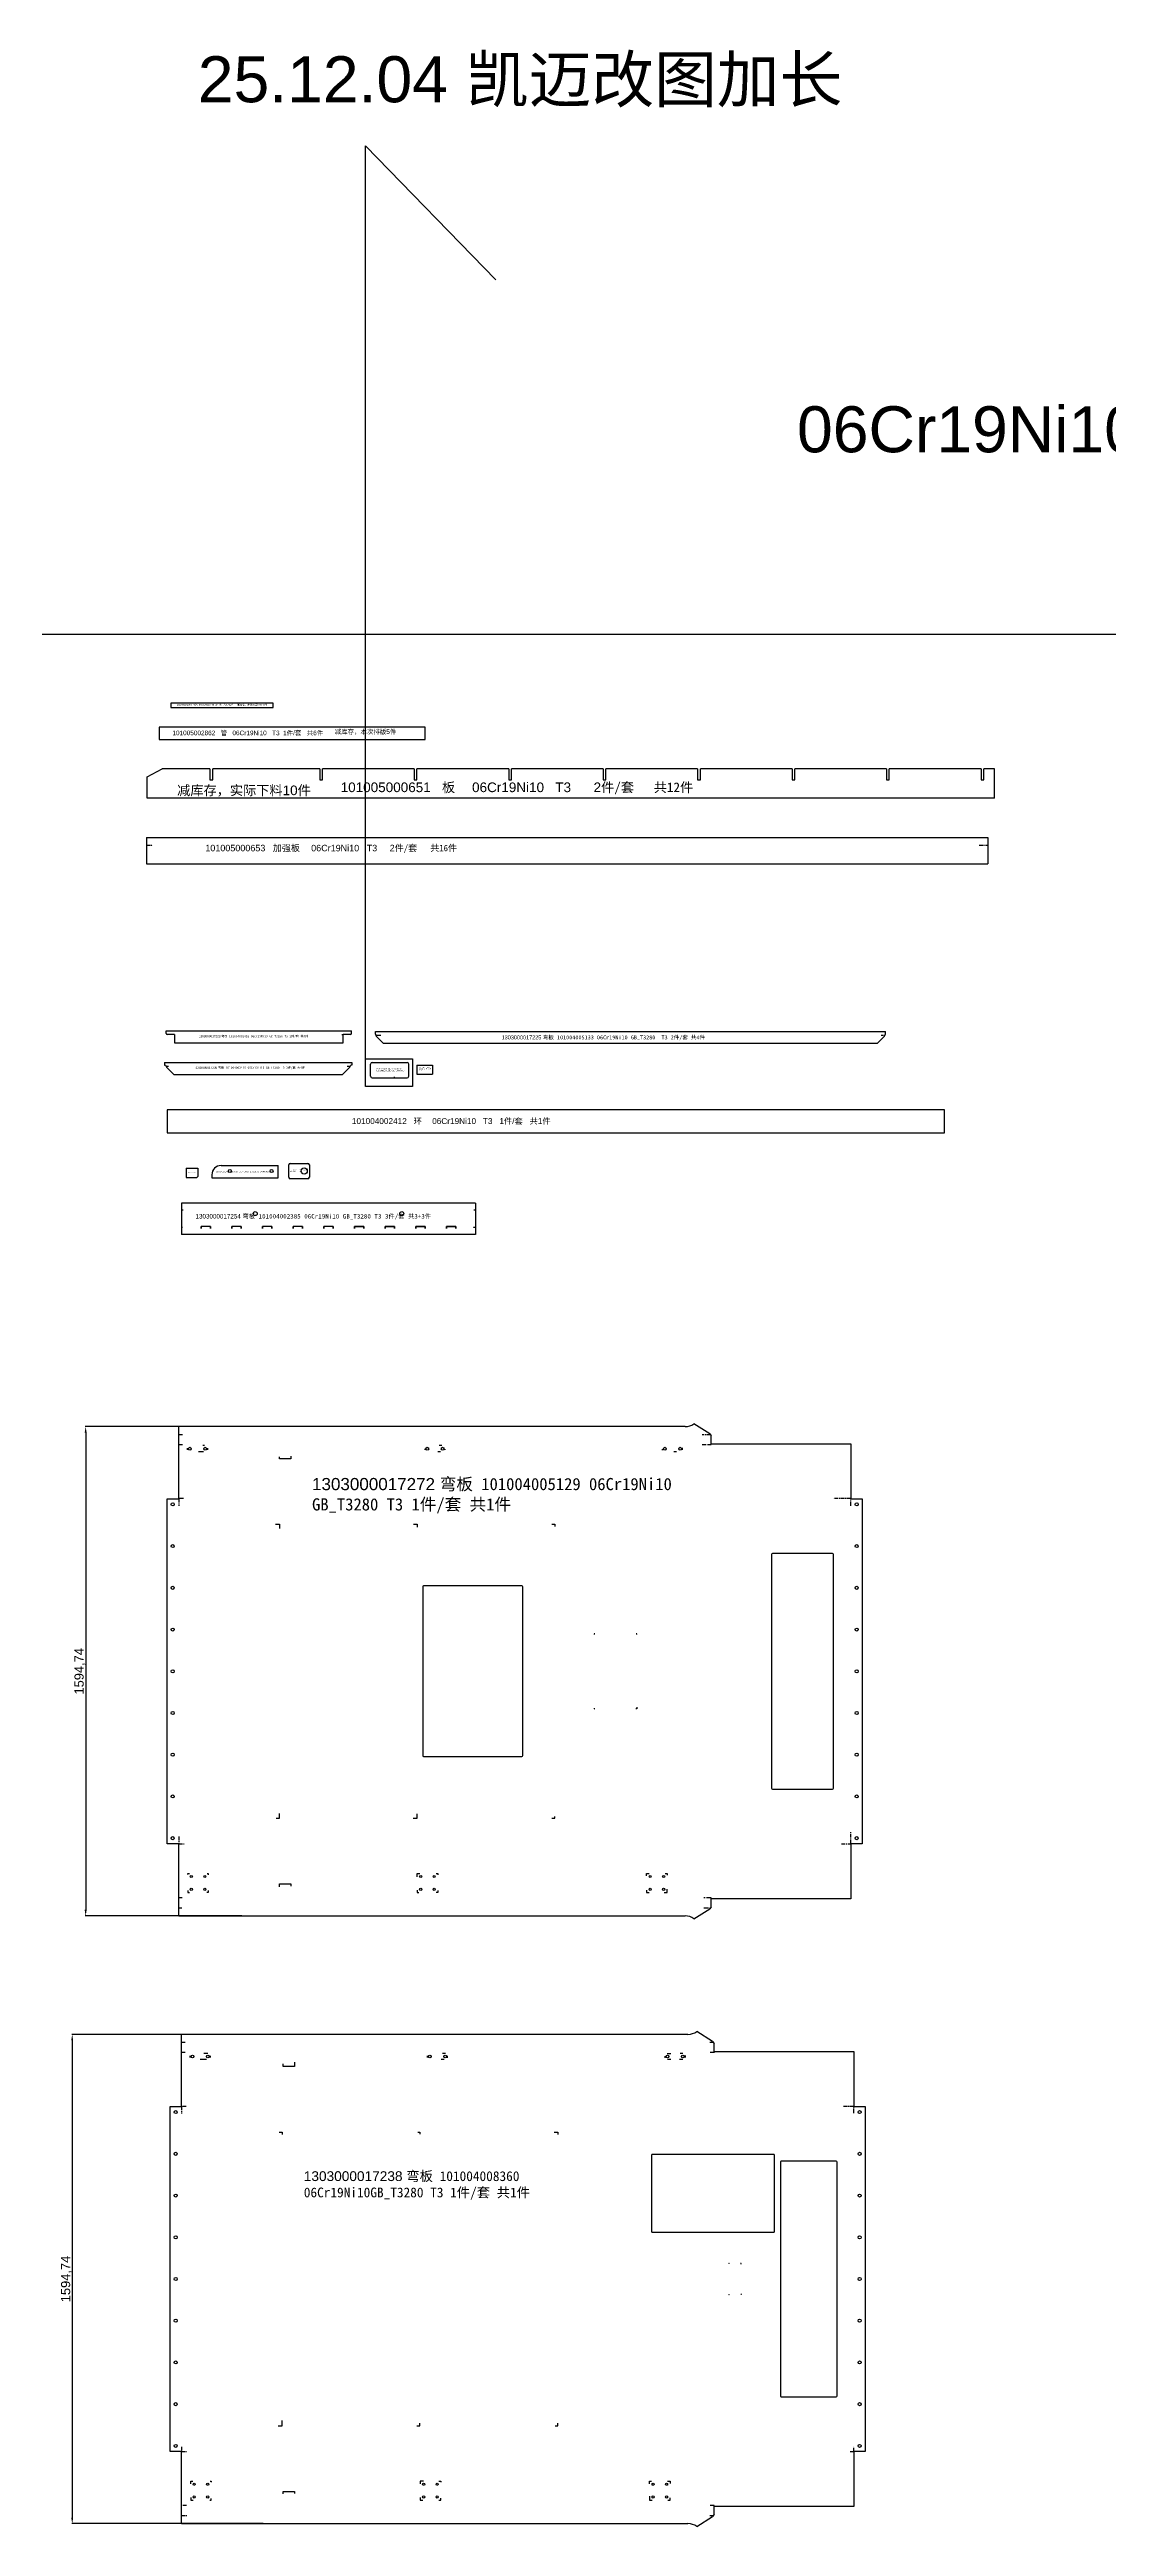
# Model space of a CAD drawing. Extents: x -57734 to 163356, y 2186 to 37537.
# Drawn here: x 15040 to 18492, y 19068 to 27141 of the extents above; entities that cross this region are included whole.
import ezdxf

# ---------------------------------------------------------------- set-up
doc = ezdxf.new("R2010")
doc.units = 0
doc.linetypes.add('CENTER', pattern=[10.16, 6.35, -1.27, 1.27, -1.27])
doc.linetypes.add('CENTERX2', pattern=[20.32, 12.7, -2.54, 2.54, -2.54])
doc.layers.get('0').update_dxf_attribs({"linetype": 'CONTINUOUS'})
doc.layers.get('DEFPOINTS').update_dxf_attribs({"linetype": 'CONTINUOUS'})
doc.styles.get("Standard").update_dxf_attribs({"font": 'arial.ttf'})
doc.dimstyles.new('0000', dxfattribs={"dimtxt": 30, "dimasz": 20, "dimexe": 1.25, "dimexo": 0.625, "dimtad": 1, "dimtxsty": 'STANDARD', "dimcen": 2.5, "dimazin": 3, "dimtfac": 1, "dimtmove": 0, "dimatfit": 3})

# ---------------------------------------------------------------- blocks, each defined once
blk = doc.blocks.new('101005001997_圆管')
at = {"color": 7, "linetype": 'CONTINUOUS'}
for p, q in [((-55476.2, 2590.1), (-55476.2, 2576.1)), ((-55142.7, 2590.1), (-55476.2, 2590.1)), ((-55142.7, 2576.1), (-55142.7, 2590.1)), ((-55476.2, 2576.1), (-55142.7, 2576.1))]:
    blk.add_line(p, q, dxfattribs=at)
at = {"color": 3, "insert": (-55456.5, 2587), "char_height": 5.25, "width": 193.565, "attachment_point": 1}
blk.add_mtext('101005001997{\\fSimSun|b0|i0|c134|p54; 圆管 }06Cr19Ni10 T3  4{\\fSimSun|b0|i0|c134|p54;件}/{\\fSimSun|b0|i0|c134|p54;套 共}24+12{\\fSimSun|b0|i0|c134|p54;件}', dxfattribs=at)
at = {"color": 2, "insert": (-55260.4, 2587.4), "char_height": 6, "width": 100.388, "attachment_point": 1}
blk.add_mtext('{\\fSimSun|b0|i0|c134|p2;减库存，本次排版}20+10{\\fSimSun|b0|i0|c134|p2;件}', dxfattribs=at)
blk = doc.blocks.new('101005002862___管')
at = {"color": 7, "linetype": 'CONTINUOUS'}
for p, q in [((6815.4, 1463.3), (6815.4, 1423.3)), ((7683, 1463.3), (6815.4, 1463.3)), ((7683, 1423.3), (7683, 1463.3)), ((6815.4, 1423.3), (7683, 1423.3))]:
    blk.add_line(p, q, dxfattribs=at)
at = {"color": 3, "insert": (6858.6, 1452.4), "char_height": 15, "width": 505.763, "attachment_point": 1}
blk.add_mtext('101005002862   {\\fSimSun|b0|i0|c134|p54;管}   06Cr19Ni10   T3  1{\\fSimSun|b0|i0|c134|p54;件}/{\\fSimSun|b0|i0|c134|p54;套}   {\\fSimSun|b0|i0|c134|p54;共}6{\\fSimSun|b0|i0|c134|p54;件}', dxfattribs=at)
at = {"color": 2, "insert": (7387.9, 1456.3), "char_height": 15, "width": 213.115, "attachment_point": 1}
blk.add_mtext('减库存，本次排版5件', dxfattribs=at)
blk = doc.blocks.new('101005000651___板')
at = {"color": 7, "linetype": 'CONTINUOUS'}
for p, q in [((13074.6, 1884.9), (13124.3, 1911.9)), ((13074.6, 1815.4), (13074.6, 1884.9)), ((13279.6, 1911.9), (13124.3, 1911.9)), ((13279.6, 1911.9), (13279.6, 1875.9)), ((13279.6, 1875.9), (13288.6, 1875.9)), ((13288.6, 1875.9), (13288.6, 1911.9)), ((13637.6, 1911.9), (13288.6, 1911.9)), ((13637.6, 1911.9), (13637.6, 1875.9)), ((13637.6, 1875.9), (13646.6, 1875.9)), ((13646.6, 1875.9), (13646.6, 1911.9)), ((13945.6, 1911.9), (13646.6, 1911.9)), ((13945.6, 1911.9), (13945.6, 1875.9)), ((13945.6, 1875.9), (13954.6, 1875.9)), ((13954.6, 1875.9), (13954.6, 1911.9)), ((14253.6, 1911.9), (13954.6, 1911.9)), ((14253.6, 1911.9), (14253.6, 1875.9)), ((14253.6, 1875.9), (14262.6, 1875.9)), ((14262.6, 1875.9), (14262.6, 1911.9)), ((14561.6, 1911.9), (14262.6, 1911.9)), ((14561.6, 1911.9), (14561.6, 1875.9)), ((14561.6, 1875.9), (14570.6, 1875.9)), ((14570.6, 1875.9), (14570.6, 1911.9)), ((14869.6, 1911.9), (14570.6, 1911.9)), ((14869.6, 1911.9), (14869.6, 1875.9)), ((14869.6, 1875.9), (14878.6, 1875.9)), ((14878.6, 1875.9), (14878.6, 1911.9)), ((15177.6, 1911.9), (14878.6, 1911.9)), ((15177.6, 1911.9), (15177.6, 1875.9)), ((15177.6, 1875.9), (15186.6, 1875.9)), ((15186.6, 1875.9), (15186.6, 1911.9)), ((15485.6, 1911.9), (15186.6, 1911.9)), ((15485.6, 1911.9), (15485.6, 1875.9)), ((15485.6, 1875.9), (15494.6, 1875.9)), ((15494.6, 1875.9), (15494.6, 1911.9)), ((15793.6, 1911.9), (15494.6, 1911.9)), ((15793.6, 1911.9), (15793.6, 1875.9)), ((15793.6, 1875.9), (15802.6, 1875.9)), ((15802.6, 1875.9), (15802.6, 1911.9)), ((15837.6, 1911.9), (15802.6, 1911.9)), ((15837.6, 1815.4), (15837.6, 1911.9)), ((15837.6, 1815.4), (13074.6, 1815.4))]:
    blk.add_line(p, q, dxfattribs=at)
at = {"color": 2, "insert": (13172.8, 1857.1), "char_height": 31.5, "width": 473.24, "attachment_point": 1}
blk.add_mtext('减库存，实际下料10件', dxfattribs=at)
at = {"color": 3, "insert": (13705.8, 1867), "char_height": 31.5, "width": 1192.285, "attachment_point": 1}
blk.add_mtext('101005000651   {\\fSimSun|b0|i0|c134|p54;板} {\\fSimSun|b0|i0|c134|p54;  }06Cr19Ni10   T3      2{\\fSimSun|b0|i0|c134|p54;件/套   共12件}', dxfattribs=at)
blk = doc.blocks.new('101005000653___加强板')
at = {"color": 7, "linetype": 'CONTINUOUS'}
for p, q in [((76938.9, 2074.9), (76938.9, 1989.7)), ((76938.9, 2074.9), (79681.9, 2074.9)), ((79681.9, 2074.9), (79681.9, 1989.7)), ((76938.9, 1989.7), (79681.9, 1989.7))]:
    blk.add_line(p, q, dxfattribs=at)
at = {"color": 6, "linetype": 'CENTERX2'}
for p, q in [((76938.9, 2049.6), (76959.8, 2049.6)), ((79653.5, 2049.6), (79681.9, 2049.6))]:
    blk.add_line(p, q, dxfattribs=at)
at = {"color": 3, "insert": (77130.7, 2051.2), "char_height": 21, "width": 841.782, "attachment_point": 1}
blk.add_mtext('101005000653   {\\fSimSun|b0|i0|c134|p2;加强板} {\\fSimSun|b0|i0|c134|p2;  }06Cr19Ni10   T3     2{\\fSimSun|b0|i0|c134|p2;件/套   共16件}', dxfattribs=at)
blk = doc.blocks.new('1303000017223_弯板_101004002')
at = {"color": 7}
for p, q in [((15907.5, 13477.6), (16511.5, 13477.6)), ((15907.5, 13468.6), (15907.5, 13477.6)), ((15934.4, 13438.1), (16484.6, 13438.1))]:
    blk.add_line(p, q, dxfattribs=at)
at = {"color": 7, "linetype": 'CONTINUOUS'}
for p, q in [((15934.5, 13465.6), (15910.5, 13465.6)), ((15934.5, 13465.6), (15934.5, 13438.1)), ((16484.5, 13438.1), (16484.5, 13465.6)), ((16508.5, 13465.6), (16484.5, 13465.6)), ((16511.5, 13468.6), (16511.5, 13477.6))]:
    blk.add_line(p, q, dxfattribs=at)
at = {"color": 6, "linetype": 'CENTER'}
for p, q in [((15934.5, 13465.4), (15935.2, 13465.4)), ((16480.5, 13465.4), (16484.5, 13465.4))]:
    blk.add_line(p, q, dxfattribs=at)
at = {"color": 7, "linetype": 'CONTINUOUS'}
blk.add_arc((15910.5, 13468.6), 3, 180, 270, dxfattribs=at)
at = {"color": 7}
blk.add_arc((16508.5, 13468.6), 3, 270, 0, dxfattribs=at)
at = {"color": 1, "insert": (16014, 13463.4), "char_height": 7, "width": 401.176, "attachment_point": 1}
blk.add_mtext('{\\C3;1303000017223 \\fSimSun|b0|i0|c134|p2;弯板 \\Ftxt|c134;101004002418 06Cr19Ni10 GB_T3280 T3 2\\fSimSun|b0|i0|c134|p2;件\\Ftxt|c134;/\\fSimSun|b0|i0|c134|p2;套\\Ftxt|c134; \\fSimSun|b0|i0|c134|p2;共\\Ftxt|c134;4\\fSimSun|b0|i0|c134|p2;件}', dxfattribs=at)
blk = doc.blocks.new('1303000017225_弯板')
at = {"color": 7}
blk.add_line((0, -792), (1663, -792), dxfattribs=at)
at = {"color": 7, "linetype": 'CONTINUOUS'}
for p, q in [((0, -801), (0, -792)), ((0, -801), (3, -807.5)), ((1660, -807.5), (1663, -801)), ((1663, -801), (1663, -792)), ((27, -831.5), (3, -807.5)), ((1636, -831.5), (27, -831.5)), ((1636, -831.5), (1660, -807.5))]:
    blk.add_line(p, q, dxfattribs=at)
at = {"color": 6, "linetype": 'CENTER'}
for p, q in [((1.5, -804.3), (18, -804.3)), ((1648.6, -804.3), (1661.5, -804.3))]:
    blk.add_line(p, q, dxfattribs=at)
at = {"color": 1, "insert": (411.8, -804.7), "char_height": 12.8139, "width": 748.782, "attachment_point": 1}
blk.add_mtext('{\\C3;1303000017225 \\fSimSun|b0|i0|c134|p2;弯板 \\Ftxt|c134;101004005133 06Cr19Ni10 GB_T3280  T3 2\\fSimSun|b0|i0|c134|p2;件\\Ftxt|c134;/\\fSimSun|b0|i0|c134|p2;套\\Ftxt|c134; \\fSimSun|b0|i0|c134|p2;共\\Ftxt|c134;4\\fSimSun|b0|i0|c134|p2;件}', dxfattribs=at)
blk = doc.blocks.new('1303000017230_弯板_101004002')
at = {"color": 7}
for p, q in [((15797.6, 13936.8), (16407.6, 13936.8)), ((15827.6, 13897.4), (16377.6, 13897.4))]:
    blk.add_line(p, q, dxfattribs=at)
at = {"color": 7, "linetype": 'CONTINUOUS'}
for p, q in [((15797.6, 13936.8), (15797.6, 13927.8)), ((15797.6, 13927.8), (15800.6, 13927.8)), ((15800.6, 13927.8), (15803.6, 13921.4)), ((15803.6, 13921.4), (15827.6, 13897.4)), ((16401.6, 13921.4), (16377.6, 13897.4)), ((16401.6, 13921.4), (16404.6, 13927.8)), ((16407.6, 13927.8), (16404.6, 13927.8)), ((16407.6, 13936.8), (16407.6, 13927.8))]:
    blk.add_line(p, q, dxfattribs=at)
at = {"color": 6, "linetype": 'CENTER'}
for p, q in [((15802.1, 13924.6), (15810.7, 13924.6)), ((16392.5, 13924.6), (16403.1, 13924.6))]:
    blk.add_line(p, q, dxfattribs=at)
at = {"insert": (15898.4, 13923.4), "char_height": 7, "width": 402.565, "attachment_point": 1}
blk.add_mtext('{\\C3;1303000017230 \\fSimSun|b0|i0|c134|p2;弯板 \\Ftxt|c134;101004002416 06Cr19Ni10 GB_T3280 T3 2\\fSimSun|b0|i0|c134|p2;件\\Ftxt|c134;/\\fSimSun|b0|i0|c134|p2;套\\Ftxt|c134; \\fSimSun|b0|i0|c134|p2;共\\Ftxt|c134;4\\fSimSun|b0|i0|c134|p2;件}', dxfattribs=at)
blk = doc.blocks.new('1303000017226_弯板')
at = {"color": 7, "linetype": 'CONTINUOUS'}
for p, q in [((-61.3, -21.5), (-61.3, 18.5)), ((-56.3, 23.5), (58.2, 23.5)), ((63.2, -21.5), (63.2, 18.5)), ((-56.3, -26.5), (58.2, -26.5))]:
    blk.add_line(p, q, dxfattribs=at)
at = {"color": 6, "linetype": 'CONTINUOUS'}
for p, q in [((15.9, 23.5), (15.9, 20.9)), ((15.9, -23.6), (15.9, -26.5))]:
    blk.add_line(p, q, dxfattribs=at)
at = {"color": 7, "linetype": 'CONTINUOUS'}
for centre, start, end in [((-56.3, 18.5), 90, 180), ((58.2, 18.5), 0, 90), ((-56.3, -21.5), 180, 270), ((58.2, -21.5), 270, 0)]:
    blk.add_arc(centre, 5, start, end, dxfattribs=at)
at = {"color": 3, "insert": (-42.3, 4.3), "char_height": 3.5, "width": 96.374, "attachment_point": 1}
blk.add_mtext('1303000014846 {\\fSimSun|b0|i0|c134|p54;弯板 }101004008283 06Cr19Ni10_T3_GB_T3280   1{\\fSimSun|b0|i0|c134|p54;件}/{\\fSimSun|b0|i0|c134|p54;套}  {\\fSimSun|b0|i0|c134|p54;共}2{\\fSimSun|b0|i0|c134|p54;件}', dxfattribs=at)
blk = doc.blocks.new('101004001429___弯板')
at = {"color": 7, "linetype": 'CONTINUOUS'}
for p, q in [((-24415.6, 1281.7), (-24415.6, 1252.2)), ((-24415.6, 1281.7), (-24364.6, 1281.7)), ((-24415.6, 1252.2), (-24364.6, 1252.2)), ((-24364.6, 1281.7), (-24364.6, 1252.2))]:
    blk.add_line(p, q, dxfattribs=at)
at = {"color": 2, "insert": (-24407.8, 1274.6), "char_height": 2.56, "width": 43.955, "attachment_point": 1}
blk.add_mtext('101004001429   {\\fSimSun|b0|i0|c134|p2;弯板  } 06Cr19Ni10   T3   2{\\fSimSun|b0|i0|c134|p2;件}/{\\fSimSun|b0|i0|c134|p2;套}   {\\fSimSun|b0|i0|c134|p2;共}4{\\fSimSun|b0|i0|c134|p2;件}', dxfattribs=at)
blk = doc.blocks.new('101004002412___环')
at = {"color": 7, "linetype": 'CONTINUOUS'}
for p, q in [((-24699.6, 2063.3), (-24699.6, 1989.3)), ((-22165.7, 2063.3), (-24699.6, 2063.3)), ((-22165.7, 1989.3), (-22165.7, 2063.3)), ((-24699.6, 1989.3), (-22165.7, 1989.3))]:
    blk.add_line(p, q, dxfattribs=at)
at = {"color": 2, "insert": (-24097.5, 2036.7), "char_height": 19.2, "width": 668.432, "attachment_point": 1}
blk.add_mtext('101004002412   {\\fSimSun|b0|i0|c134|p2;环  } 06Cr19Ni10   T3   1{\\fSimSun|b0|i0|c134|p2;件}/{\\fSimSun|b0|i0|c134|p2;套}   {\\fSimSun|b0|i0|c134|p2;共}1{\\fSimSun|b0|i0|c134|p2;件}', dxfattribs=at)
blk = doc.blocks.new('1303000017571_板_1010040004')
at = {"color": 7}
for p, q in [((14847, 23915.3), (14885, 23915.3)), ((14847, 23915.3), (14847, 23885.3)), ((14885, 23915.3), (14885, 23888.3)), ((14847, 23885.3), (14882, 23885.3))]:
    blk.add_line(p, q, dxfattribs=at)
at = {"color": 7, "linetype": 'CONTINUOUS'}
blk.add_line((14882, 23885.3), (14885, 23888.3), dxfattribs=at)
at = {"insert": (14852.9, 23902.9), "char_height": 1.1251, "width": 25.957, "attachment_point": 1}
blk.add_mtext('{\\C3;1303000017571 \\fSimSun|b0|i0|c134|p2;板 \\fArial|b0|i0|c0|p34;101004000425\\fSimSun|b0|i0|c134|p2; 06Cr19Ni10 T3 15件/套 共15件}', dxfattribs=at)
blk = doc.blocks.new('1303000017260_条')
at = {"color": 7}
for p, q in [((-77.8, 20), (107.8, 20)), ((107.8, -20), (107.8, 20)), ((-107.8, -20), (107.8, -20))]:
    blk.add_line(p, q, dxfattribs=at)
at = {"color": 7, "linetype": 'CONTINUOUS'}
blk.add_line((-107.8, -10), (-107.8, -20), dxfattribs=at)
for centre in [(-49.2, 2), (-49.2, 2), (86.8, 2), (86.8, 2)]:
    blk.add_circle(centre, 5, dxfattribs=at)
blk.add_arc((-77.8, -10), 30, 90, 180, dxfattribs=at)
at = {"insert": (-94.1, 1.5), "char_height": 3.5, "width": 199.883, "attachment_point": 1}
blk.add_mtext('{\\C3;1303000017260 \\fSimSun|b0|i0|c134|p2;条 \\Ftxt|c134;101004002401 06Cr19Ni10 GB_T3280 T3 2\\fSimSun|b0|i0|c134|p2;件\\Ftxt|c134;/\\fSimSun|b0|i0|c134|p2;套\\Ftxt|c134; \\fSimSun|b0|i0|c134|p2;共\\Ftxt|c134;2+2\\fSimSun|b0|i0|c134|p2;件}', dxfattribs=at)
blk = doc.blocks.new('1303000015226_弯板')
for p, q in [((16820, 11085), (16820, 11125)), ((16825, 11130), (16882.5, 11130)), ((16882.5, 11080), (16825, 11080)), ((16887.5, 11125), (16887.5, 11085))]:
    blk.add_line(p, q)
at = {"color": 6, "linetype": 'CENTER'}
for p, q in [((16840.2, 11128.2), (16840.2, 11130)), ((16840.2, 11080), (16840.2, 11082.1))]:
    blk.add_line(p, q, dxfattribs=at)
at = {"color": 7, "linetype": 'CONTINUOUS'}
blk.add_circle((16870.5, 11105), 10, dxfattribs=at)
for centre, start, end in [((16825, 11125), 90, 180), ((16825, 11085), 180, 270), ((16882.5, 11125), 0, 90), ((16882.5, 11085), 270, 0)]:
    blk.add_arc(centre, 5, start, end, dxfattribs=at)
at = {"insert": (16825.5, 11109.7), "char_height": 2.5, "width": 57.957, "attachment_point": 1}
blk.add_mtext('{\\fSimSun|b0|i0|c134|p2;\\C3;1303000015226 弯板 101004008282 06Cr19Ni10 T3 1/套 共1+1件}', dxfattribs=at)
blk = doc.blocks.new('1303000017254_弯板_101004002')
at = {"color": 7}
for p, q in [((479, 51), (-479, 51)), ((-479, 51), (-479, -51)), ((479, 51), (479, -51)), ((479, -51), (-479, -51))]:
    blk.add_line(p, q, dxfattribs=at)
at = {"color": 6, "linetype": 'CENTER'}
for p, q in [((-479, 28.7), (-473.7, 28.7)), ((473.4, 28.7), (479, 28.7)), ((-475.6, -28.7), (-479, -28.7)), ((479, -28.7), (471.1, -28.7))]:
    blk.add_line(p, q, dxfattribs=at)
at = {"color": 7, "linetype": 'CONTINUOUS'}
for p, q in [((-385, -25.5), (-415, -25.5)), ((-415, -32), (-415, -25.5)), ((-415, -32), (-414.9, -32)), ((-414.9, -26), (-414.9, -32)), ((-385.1, -26), (-414.9, -26)), ((-385.1, -32), (-385.1, -26)), ((-385.1, -32), (-385, -32)), ((-385, -25.5), (-385, -32)), ((-285, -25.5), (-315, -25.5)), ((-315, -32), (-315, -25.5)), ((-315, -32), (-314.9, -32)), ((-314.9, -26), (-314.9, -32)), ((-285.1, -26), (-314.9, -26)), ((-285.1, -32), (-285.1, -26)), ((-285.1, -32), (-285, -32)), ((-285, -25.5), (-285, -32)), ((-185, -25.5), (-215, -25.5)), ((-215, -32), (-215, -25.5)), ((-215, -32), (-214.9, -32)), ((-214.9, -26), (-214.9, -32)), ((-185.1, -26), (-214.9, -26)), ((-185.1, -32), (-185.1, -26)), ((-185.1, -32), (-185, -32)), ((-185, -25.5), (-185, -32)), ((-85, -25.5), (-115, -25.5)), ((-115, -32), (-115, -25.5)), ((-115, -32), (-114.9, -32)), ((-114.9, -26), (-114.9, -32)), ((-85.1, -26), (-114.9, -26)), ((-85.1, -32), (-85.1, -26)), ((-85.1, -32), (-85, -32)), ((-85, -25.5), (-85, -32)), ((15, -25.5), (-15, -25.5)), ((-15, -32), (-15, -25.5)), ((-15, -32), (-14.9, -32)), ((-14.9, -26), (-14.9, -32)), ((14.9, -26), (-14.9, -26)), ((14.9, -32), (14.9, -26)), ((14.9, -32), (15, -32)), ((15, -25.5), (15, -32)), ((85, -25.5), (115, -25.5)), ((85, -32), (85, -25.5)), ((85.1, -32), (85, -32)), ((85.1, -26), (85.1, -32)), ((114.9, -26), (85.1, -26)), ((114.9, -32), (114.9, -26)), ((115, -32), (114.9, -32)), ((115, -25.5), (115, -32)), ((185, -25.5), (215, -25.5)), ((185, -32), (185, -25.5)), ((185.1, -32), (185, -32)), ((185.1, -26), (185.1, -32)), ((214.9, -26), (185.1, -26)), ((214.9, -32), (214.9, -26)), ((215, -32), (214.9, -32)), ((215, -25.5), (215, -32)), ((285, -25.5), (315, -25.5)), ((285, -32), (285, -25.5)), ((285.1, -32), (285, -32)), ((285.1, -26), (285.1, -32)), ((314.9, -26), (285.1, -26)), ((314.9, -32), (314.9, -26)), ((315, -32), (314.9, -32)), ((315, -25.5), (315, -32)), ((385, -25.5), (415, -25.5)), ((385, -32), (385, -25.5)), ((385.1, -32), (385, -32)), ((385.1, -26), (385.1, -32)), ((414.9, -26), (385.1, -26)), ((414.9, -32), (414.9, -26)), ((415, -32), (414.9, -32)), ((415, -25.5), (415, -32))]:
    blk.add_line(p, q, dxfattribs=at)
for centre in [(-239, 16.5), (239, 16.5)]:
    blk.add_circle(centre, 6.5, dxfattribs=at)
at = {"color": 1, "insert": (-433.7, 15.2), "char_height": 14.6238, "width": 863.267, "attachment_point": 1}
blk.add_mtext('{\\C3;1303000017254 \\fSimSun|b0|i0|c134|p2;弯板 \\Ftxt|c134;101004002385 06Cr19Ni10 GB_T3280 T3 3\\fSimSun|b0|i0|c134|p2;件\\Ftxt|c134;/\\fSimSun|b0|i0|c134|p2;套\\Ftxt|c134; \\fSimSun|b0|i0|c134|p2;共\\Ftxt|c134;3+3\\fSimSun|b0|i0|c134|p2;件}', dxfattribs=at)
blk = doc.blocks.new('1303000017272_弯板_101004005')
at = {"color": 7, "linetype": 'CONTINUOUS'}
for p, q in [((-1095.5, 562.5), (-1095.5, 797.4)), ((555.3, 797.4), (-1095.5, 797.4)), ((635.7, 774.4), (584.2, 806.6)), ((635.7, 774.4), (640.5, 767.9)), ((640.5, 741.5), (640.5, 767.9)), ((640.5, 741.5), (1095.5, 741.5)), ((1095.5, 741.5), (1095.5, 562.5)), ((-1133, -562.5), (-1133, 562.5)), ((-1133, 562.5), (-1095.5, 562.5)), ((1095.5, 562.5), (1133, 562.5)), ((1133, 562.5), (1133, -562.5)), ((837.5, 381), (837.5, -381)), ((1036.5, 384), (840.5, 384)), ((1039.5, -381), (1039.5, 381)), ((-300, 275), (-300, -275)), ((23, 278), (-297, 278)), ((26, -275), (26, 275)), ((-297, -278), (23, -278)), ((840.5, -384), (1036.5, -384)), ((-1095.5, -562.5), (-1133, -562.5)), ((-1095.5, -797.4), (-1095.5, -562.5)), ((1133, -562.5), (1095.5, -562.5)), ((1095.5, -562.5), (1095.5, -741.5)), ((-1095.5, -797.4), (555.3, -797.4)), ((584.2, -806.6), (635.7, -774.4)), ((640.5, -767.9), (635.7, -774.4)), ((640.5, -767.9), (640.5, -741.5)), ((1095.5, -741.5), (640.5, -741.5))]:
    blk.add_line(p, q, dxfattribs=at)
at = {"color": 6, "linetype": 'CENTERX2'}
for p, q in [((-1083.6, 771.1), (-1095.5, 771.1)), ((-1095.5, 738.7), (-1083, 738.7)), ((638.1, 771.1), (610.5, 771.1)), ((610.5, 738.7), (640.5, 738.7)), ((-1095.7, 562.5), (-1095.7, 539.4)), ((-1079.8, 562.7), (-1095.5, 562.7)), ((1095.5, 562.7), (1039.5, 562.7)), ((1095.7, 539.4), (1095.7, 562.5)), ((-1095.7, -538.6), (-1095.7, -562.5)), ((-1095.5, -562.7), (-1077.3, -562.7)), ((1065.1, -562.7), (1095.5, -562.7)), ((1095.7, -562.5), (1095.7, -523.2)), ((-1083.8, -738.7), (-1095.5, -738.7)), ((-1095.5, -771.1), (-1085, -771.1)), ((640.5, -738.7), (616.5, -738.7)), ((616.5, -771.1), (638.1, -771.1))]:
    blk.add_line(p, q, dxfattribs=at)
at = {"color": 6, "linetype": 'CONTINUOUS'}
for p, q in [((-1067, 721.8), (-1067, 727.1)), ((-1011.5, 735.5), (-1016.6, 735.5)), ((-1002, 727.6), (-1002, 722.3)), ((-238.2, 735.5), (-246.3, 735.5)), ((547, 722.3), (547, 728)), ((-1015.1, 715.5), (-1030.5, 715.5)), ((-767.5, 692.5), (-767.5, 698.7)), ((-730.5, 692.5), (-767.5, 692.5)), ((-730.5, 701.2), (-730.5, 692.5)), ((-292.5, 721.4), (-292.5, 725.3)), ((-242.4, 715.5), (-251.1, 715.5)), ((-227.5, 724.5), (-227.5, 721.4)), ((482, 721.1), (482, 724.1)), ((527.9, 715.5), (518.8, 715.5)), ((-780.3, 479), (-767.5, 479)), ((-767.5, 479), (-767.5, 465.1)), ((-330.1, 479), (-318.5, 479)), ((-318.5, 479), (-318.5, 469.6)), ((120.5, 479), (130.5, 479)), ((130.5, 479), (130.5, 471.7)), ((-777.9, -479), (-767.5, -479)), ((-767.5, -479), (-767.5, -463.4)), ((-330.7, -479), (-318.5, -479)), ((-318.5, -479), (-318.5, -464.8)), ((120.5, -479), (130.5, -479)), ((130.5, -479), (130.5, -473.2)), ((-1066, -662.8), (-1066, -659)), ((-1066, -659), (-1060.6, -659)), ((-1066, -714.6), (-1066, -720.5)), ((-1066, -720.5), (-1060.6, -720.5)), ((-999, -720.5), (-1004.2, -720.5)), ((-1003.3, -659), (-999, -659)), ((-999, -659), (-999, -663.7)), ((-999, -714.6), (-999, -720.5)), ((-767.5, -702.1), (-767.5, -692.5)), ((-767.5, -692.5), (-730.5, -692.5)), ((-730.5, -692.5), (-730.5, -700.9)), ((-318, -670.1), (-318, -659)), ((-318, -659), (-309.9, -659)), ((-318, -713.7), (-318, -720.5)), ((-318, -720.5), (-312.2, -720.5)), ((-256.6, -659), (-251, -659)), ((-251, -720.5), (-256.1, -720.5)), ((-251, -659), (-251, -663.7)), ((-251, -714.6), (-251, -720.5)), ((430, -666.7), (430, -659)), ((430, -659), (437.9, -659)), ((430, -713.7), (430, -720.5)), ((430, -720.5), (437.9, -720.5)), ((487.4, -720.5), (497, -720.5)), ((490.8, -659), (497, -659)), ((497, -659), (497, -664.4)), ((497, -720.5), (497, -710.4))]:
    blk.add_line(p, q, dxfattribs=at)
at = {"color": 1}
for p, q in [((640.5, 741.5), (640.5, 738.7)), ((640.5, -741.5), (640.5, -738.7))]:
    blk.add_line(p, q, dxfattribs=at)
at = {"color": 1, "linetype": 'CONTINUOUS'}
for p, q in [((261.1, 122), (258.5, 122)), ((258.5, 122), (258.5, 120)), ((398.5, 122), (396, 122)), ((398.5, 119.7), (398.5, 122)), ((258.5, -119.8), (258.5, -122)), ((258.5, -122), (259.9, -122)), ((398.5, -122), (394.3, -122)), ((398.5, -116.4), (398.5, -122))]:
    blk.add_line(p, q, dxfattribs=at)
at = {"color": 7, "linetype": 'CONTINUOUS'}
for centre, radius in [((-1059.5, 725.5), 4.5), ((-1059.5, 725.5), 4.5), ((-1009.5, 725.5), 4.5), ((-1009.5, 725.5), 4.5), ((-285, 725.5), 4.5), ((-285, 725.5), 4.5), ((-235, 725.5), 4.5), ((-235, 725.5), 4.5), ((489.5, 725.5), 4.5), ((489.5, 725.5), 4.5), ((539.5, 725.5), 4.5), ((539.5, 725.5), 4.5), ((-1115, 544), 5), ((-1115, 544), 5), ((1115, 544), 5), ((1115, 544), 5), ((-1115, 408), 5), ((-1115, 408), 5), ((1115, 408), 5), ((1115, 408), 5), ((-1115, 272), 5), ((-1115, 272), 5), ((1115, 272), 5), ((1115, 272), 5), ((-1115, 136), 5), ((-1115, 136), 5), ((1115, 136), 5), ((1115, 136), 5), ((-1115, 0), 5), ((-1115, 0), 5), ((1115, 0), 5), ((1115, 0), 5), ((-1115, -136), 5), ((-1115, -136), 5), ((1115, -136), 5), ((1115, -136), 5), ((-1115, -272), 5), ((-1115, -272), 5), ((1115, -272), 5), ((1115, -272), 5), ((-1115, -408), 5), ((-1115, -408), 5), ((1115, -408), 5), ((1115, -408), 5), ((-1115, -544), 5), ((-1115, -544), 5), ((1115, -544), 5), ((1115, -544), 5), ((-1054.5, -669), 3.5), ((-1054.5, -669), 3.5), ((-1054.5, -710.5), 3.5), ((-1054.5, -710.5), 3.5), ((-1010.5, -669), 3.5), ((-1010.5, -669), 3.5), ((-1010.5, -710.5), 3.5), ((-1010.5, -710.5), 3.5), ((-306.5, -669), 3.5), ((-306.5, -669), 3.5), ((-306.5, -710.5), 3.5), ((-306.5, -710.5), 3.5), ((-262.5, -669), 3.5), ((-262.5, -669), 3.5), ((-262.5, -710.5), 3.5), ((-262.5, -710.5), 3.5), ((441.5, -669), 3.5), ((441.5, -669), 3.5), ((441.5, -710.5), 3.5), ((441.5, -710.5), 3.5), ((485.5, -669), 3.5), ((485.5, -669), 3.5), ((485.5, -710.5), 3.5), ((485.5, -710.5), 3.5)]:
    blk.add_circle(centre, radius, dxfattribs=at)
for centre, radius, start, end in [((555.3, 847.4), 50, 270, 305.31364), ((840.5, 381), 3, 90, 180), ((1036.5, 381), 3, 0, 90), ((-297, 275), 3, 90, 180), ((23, 275), 3, 0, 90), ((-297, -275), 3, 180, 270), ((23, -275), 3, 270, 0), ((840.5, -381), 3, 180, 270), ((1036.5, -381), 3, 270, 0), ((555.3, -847.4), 50, 54.68636, 90)]:
    blk.add_arc(centre, radius, start, end, dxfattribs=at)
at = {"color": 1, "insert": (-660.9, 630.1), "char_height": 39.7078, "width": 1253.56, "attachment_point": 1}
blk.add_mtext('{\\C3;1303000017272 \\fSimSun|b0|i0|c134|p2;弯板 \\Ftxt|c134;101004005129 06Cr19Ni10 GB_T3280 T3 1\\fSimSun|b0|i0|c134|p2;件\\Ftxt|c134;/\\fSimSun|b0|i0|c134|p2;套\\Ftxt|c134; \\fSimSun|b0|i0|c134|p2;共\\Ftxt|c134;1\\fSimSun|b0|i0|c134|p2;件}', dxfattribs=at)
blk = doc.blocks.new('*D183')
at = {"color": 0}
for p, q in [((15666.9, 22652.3), (15156.3, 22652.3)), ((15157.6, 22632.3), (15157.6, 21077.5)), ((15666.9, 21057.5), (15156.3, 21057.5))]:
    blk.add_line(p, q, dxfattribs=at)
for points in [[(15154.3, 22632.3), (15160.9, 22632.3), (15157.6, 22652.3)], [(15154.3, 21077.5), (15160.9, 21077.5), (15157.6, 21057.5)]]:
    blk.add_solid(points, dxfattribs=at)
at = {"layer": 'DEFPOINTS', "color": 0}
for p in [(15667.5, 22652.3), (15157.6, 21057.5), (15667.5, 21057.5)]:
    blk.add_point(p, dxfattribs=at)
at = {"color": 0, "insert": (15138.9, 21854.9), "char_height": 30, "attachment_point": 5, "rotation": 90}
blk.add_mtext('1594,74', dxfattribs=at)
blk = doc.blocks.new('1303000017238_弯板_101004008')
at = {"color": 7, "linetype": 'CONTINUOUS'}
for p, q in [((-1095.5, 562.5), (-1095.5, 797.4)), ((555.3, 797.4), (-1095.5, 797.4)), ((635.7, 774.4), (584.2, 806.6)), ((635.7, 774.4), (640.5, 767.9)), ((640.5, 741.5), (640.5, 767.9)), ((640.5, 741.5), (1095.5, 741.5)), ((1095.5, 741.5), (1095.5, 562.5)), ((-1133, 562.5), (-1095.5, 562.5)), ((-1133, -562.5), (-1133, 562.5)), ((1095.5, 562.5), (1133, 562.5)), ((1133, 562.5), (1133, -562.5)), ((834.5, 406.2), (439.5, 406.2)), ((436.5, 403.2), (436.5, 155.2)), ((837.5, 155.2), (837.5, 403.2)), ((856.5, 381), (856.5, -381)), ((1038.5, 384), (859.5, 384)), ((1041.5, -381), (1041.5, 381)), ((439.5, 152.2), (834.5, 152.2)), ((859.5, -384), (1038.5, -384)), ((-1095.5, -562.5), (-1133, -562.5)), ((-1095.5, -797.4), (-1095.5, -562.5)), ((1133, -562.5), (1095.5, -562.5)), ((1095.5, -562.5), (1095.5, -741.5)), ((-1095.5, -797.4), (555.3, -797.4)), ((584.2, -806.6), (635.7, -774.4)), ((640.5, -767.9), (635.7, -774.4)), ((1095.5, -741.5), (640.5, -741.5)), ((640.5, -767.9), (640.5, -741.5))]:
    blk.add_line(p, q, dxfattribs=at)
at = {"color": 6, "linetype": 'CENTERX2'}
for p, q in [((-1083.5, 771.1), (-1095.5, 771.1)), ((-1083.5, 738.7), (-1095.5, 738.7)), ((638.1, 771.1), (626.8, 771.1)), ((640.5, 738.7), (626.8, 738.7)), ((-1095.7, 562.5), (-1095.7, 539.9)), ((-1080.4, 562.7), (-1095.5, 562.7)), ((1095.5, 562.7), (1060, 562.7)), ((1095.7, 540.8), (1095.7, 562.5)), ((-1095.7, -546.5), (-1095.7, -562.5)), ((-1095.5, -562.7), (-1079.8, -562.7)), ((1084.4, -562.7), (1095.5, -562.7)), ((1095.7, -562.5), (1095.7, -546.5)), ((-1079.2, -738.7), (-1095.5, -738.7)), ((-1095.5, -771.1), (-1079, -771.1)), ((640.5, -738.7), (626.8, -738.7)), ((626.8, -771.1), (638.1, -771.1))]:
    blk.add_line(p, q, dxfattribs=at)
at = {"color": 6, "linetype": 'CONTINUOUS'}
for p, q in [((-1068, 722.1), (-1068, 727.6)), ((-1010.2, 735.5), (-1023.6, 735.5)), ((-1003, 727.6), (-1003, 722.1)), ((-293.5, 722.1), (-293.5, 727.6)), ((-235.1, 735.5), (-244.7, 735.5)), ((-228.5, 721.1), (-228.5, 727.6)), ((487.8, 735.5), (499.3, 735.5)), ((538.5, 735.5), (529.9, 735.5)), ((546, 728.8), (546, 722.1)), ((-1014.7, 715.5), (-1034.6, 715.5)), ((-764.5, 692.5), (-764.5, 701)), ((-727.5, 692.5), (-764.5, 692.5)), ((-727.5, 706.4), (-727.5, 692.5)), ((-239.5, 715.5), (-249.7, 715.5)), ((481, 721.1), (481, 726.5)), ((499.3, 715.5), (488.9, 715.5)), ((538.5, 715.5), (527.9, 715.5)), ((-777.6, 479), (-767.5, 479)), ((-767.5, 479), (-767.5, 470.8)), ((-325.8, 479), (-318.5, 479)), ((-318.5, 479), (-318.5, 472.2)), ((119.5, 479), (130.5, 479)), ((130.5, 479), (130.5, 470.8)), ((-780.3, -479), (-767.5, -479)), ((-767.5, -479), (-767.5, -461.6)), ((-329.1, -479), (-318.5, -479)), ((-318.5, -479), (-318.5, -469.8)), ((122.6, -479), (130.5, -479)), ((130.5, -479), (130.5, -469.8)), ((-1066, -667.7), (-1066, -659)), ((-1066, -659), (-1059.1, -659)), ((-1066, -711.7), (-1066, -720.5)), ((-1066, -720.5), (-1058.3, -720.5)), ((-1003.6, -720.5), (-999, -720.5)), ((-1003, -659), (-999, -659)), ((-999, -659), (-999, -662.5)), ((-999, -720.5), (-999, -715)), ((-764.5, -700.7), (-764.5, -692.5)), ((-764.5, -692.5), (-727.5, -692.5)), ((-727.5, -692.5), (-727.5, -699.3)), ((-306.8, -659), (-318, -659)), ((-318, -659), (-318, -667.7)), ((-318, -711.7), (-318, -720.5)), ((-318, -720.5), (-309.6, -720.5)), ((-257.2, -659), (-251, -659)), ((-257.2, -720.5), (-251, -720.5)), ((-251, -659), (-251, -662.5)), ((-251, -720.5), (-251, -714.6)), ((430, -667.7), (430, -659)), ((430, -659), (436.3, -659)), ((430, -708.2), (430, -720.5)), ((430, -720.5), (438, -720.5)), ((488.8, -659), (497, -659)), ((489.5, -720.5), (497, -720.5)), ((497, -659), (497, -666.9)), ((497, -720.5), (497, -712.8))]:
    blk.add_line(p, q, dxfattribs=at)
at = {"color": 1}
for p, q in [((640.5, 741.5), (640.5, 738.7)), ((640.5, -741.5), (640.5, -738.7))]:
    blk.add_line(p, q, dxfattribs=at)
at = {"color": 1, "linetype": 'CONTINUOUS'}
for p, q in [((689.7, 50), (688.5, 50)), ((688.5, 50), (688.5, 49)), ((728.5, 50), (726.7, 50)), ((728.5, 48.5), (728.5, 50)), ((688.5, -49.4), (688.5, -50)), ((688.5, -50), (689.2, -50)), ((728.5, -50), (727.3, -50)), ((728.5, -48.7), (728.5, -50))]:
    blk.add_line(p, q, dxfattribs=at)
at = {"color": 7, "linetype": 'CONTINUOUS'}
for centre, radius in [((-1060.5, 725.5), 4.5), ((-1060.5, 725.5), 4.5), ((-1010.5, 725.5), 4.5), ((-1010.5, 725.5), 4.5), ((-286, 725.5), 4.5), ((-286, 725.5), 4.5), ((-236, 725.5), 4.5), ((-236, 725.5), 4.5), ((488.5, 725.5), 4.5), ((488.5, 725.5), 4.5), ((538.5, 725.5), 4.5), ((538.5, 725.5), 4.5), ((-1115, 544), 5), ((-1115, 544), 5), ((1115, 544), 5), ((1115, 544), 5), ((-1115, 408), 5), ((-1115, 408), 5), ((1115, 408), 5), ((1115, 408), 5), ((-1115, 272), 5), ((-1115, 272), 5), ((1115, 272), 5), ((1115, 272), 5), ((-1115, 136), 5), ((-1115, 136), 5), ((1115, 136), 5), ((1115, 136), 5), ((-1115, 0), 5), ((-1115, 0), 5), ((1115, 0), 5), ((1115, 0), 5), ((-1115, -136), 5), ((-1115, -136), 5), ((1115, -136), 5), ((1115, -136), 5), ((-1115, -272), 5), ((-1115, -272), 5), ((1115, -272), 5), ((1115, -272), 5), ((-1115, -408), 5), ((-1115, -408), 5), ((1115, -408), 5), ((1115, -408), 5), ((-1115, -544), 5), ((-1115, -544), 5), ((1115, -544), 5), ((1115, -544), 5), ((-1054.5, -669), 3.5), ((-1054.5, -669), 3.5), ((-1054.5, -710.5), 3.5), ((-1054.5, -710.5), 3.5), ((-1010.5, -669), 3.5), ((-1010.5, -669), 3.5), ((-1010.5, -710.5), 3.5), ((-1010.5, -710.5), 3.5), ((-306.5, -669), 3.5), ((-306.5, -669), 3.5), ((-306.5, -710.5), 3.5), ((-306.5, -710.5), 3.5), ((-262.5, -669), 3.5), ((-262.5, -669), 3.5), ((-262.5, -710.5), 3.5), ((-262.5, -710.5), 3.5), ((441.5, -669), 3.5), ((441.5, -669), 3.5), ((441.5, -710.5), 3.5), ((441.5, -710.5), 3.5), ((485.5, -669), 3.5), ((485.5, -669), 3.5), ((485.5, -710.5), 3.5), ((485.5, -710.5), 3.5)]:
    blk.add_circle(centre, radius, dxfattribs=at)
for centre, radius, start, end in [((555.3, 847.4), 50, 270, 305.31364), ((439.5, 403.2), 3, 90, 180), ((834.5, 403.2), 3, 0, 90), ((859.5, 381), 3, 90, 180), ((1038.5, 381), 3, 0, 90), ((439.5, 155.2), 3, 180, 270), ((834.5, 155.2), 3, 270, 0), ((859.5, -381), 3, 180, 270), ((1038.5, -381), 3, 270, 0), ((555.3, -847.4), 50, 54.68636, 90)]:
    blk.add_arc(centre, radius, start, end, dxfattribs=at)
at = {"color": 1, "insert": (-697.3, 351.2), "char_height": 31.8762, "width": 977.684, "attachment_point": 1}
blk.add_mtext('{\\C3;1303000017238 \\fSimSun|b0|i0|c134|p2;弯板 \\Ftxt|c134;101004008360 06Cr19Ni10GB_T3280 T3 1\\fSimSun|b0|i0|c134|p2;件\\Ftxt|c134;/\\fSimSun|b0|i0|c134|p2;套\\Ftxt|c134; \\fSimSun|b0|i0|c134|p2;共\\Ftxt|c134;1\\fSimSun|b0|i0|c134|p2;件}', dxfattribs=at)
blk = doc.blocks.new('*D200')
at = {"color": 0}
for p, q in [((15736.7, 20671.5), (15112.4, 20671.5)), ((15113.7, 20651.5), (15113.7, 19096.7)), ((15736.7, 19076.7), (15112.4, 19076.7))]:
    blk.add_line(p, q, dxfattribs=at)
for points in [[(15110.4, 20651.5), (15117, 20651.5), (15113.7, 20671.5)], [(15110.4, 19096.7), (15117, 19096.7), (15113.7, 19076.7)]]:
    blk.add_solid(points, dxfattribs=at)
at = {"layer": 'DEFPOINTS', "color": 0}
for p in [(15737.3, 20671.5), (15113.7, 19076.7), (15737.3, 19076.7)]:
    blk.add_point(p, dxfattribs=at)
at = {"color": 0, "insert": (15095, 19874.1), "char_height": 30, "attachment_point": 5, "rotation": 90}
blk.add_mtext('1594,74', dxfattribs=at)

msp = doc.modelspace()

# ---------------------------------------------------------------- linework, layer by layer
at = {"color": 2}
for p, q in [((16070.17053, 23851.42359), (16070.17053, 26827.34952)), ((16070.17053, 26827.34952), (16494.97916, 26389.93769))]:
    msp.add_line(p, q, dxfattribs=at)
at = {"color": 1}
msp.add_line((-57734.46381, 25235.63765), (163355.72875, 25235.63765), dxfattribs=at)
at = {"color": 2}
msp.add_lwpolyline([(16070.17053, 23851.42359), (16223.49806, 23851.42359), (16223.49806, 23761.2762), (16070.17053, 23761.2762)], close=True, dxfattribs=at)

# ---------------------------------------------------------------- block references
at = {"color": 1}
for name, p in [('101005001997_圆管', (70911.25023, 22420.55807)), ('101005002862___管', (8581.73901, 23468.55786)), ('101005000651___板', (2283.13292, 22884.9561)), ('101005000653___加强板', (-61583.05659, 22497.51926)), ('1303000017223_弯板_101004002', (-487.52932, 10464.93598)), ('1303000017225_弯板', (16101.99765, 24732.17304)), ('1303000017230_弯板_101004002', (-382.63655, 9902.54237)), ('1303000017272_弯板_101004005', (16556.49837, 21854.91496)), ('1303000017238_弯板_101004008', (16566.02233, 19874.10272))]:
    msp.add_blockref(name, p, dxfattribs=at)
for name, p in [('1303000017226_弯板', (16147.72627, 23815.80471)), ('1303000017571_板_1010040004', (638.39732, -420.86317)), ('1303000017260_条', (15676.88754, 23483.42098)), ('1303000015226_弯板', (-1000.47505, 12380.38899)), ('1303000017254_弯板_101004002', (15949.35475, 23330.14007))]:
    msp.add_blockref(name, p)
at = {"color": 4}
for name, p in [('101004001429___弯板', (40652.43611, 22549.36764)), ('101004002412___环', (40122.99088, 21621.16788))]:
    msp.add_blockref(name, p, dxfattribs=at)

# ---------------------------------------------------------------- texts
at = {"color": 2, "insert": (15523.16655, 27119.05121), "char_height": 150, "width": 2389.4800504, "attachment_point": 1}
msp.add_mtext('25.12.04 {\\fSimSun|b0|i0|c134|p54;凯迈改图加长}', dxfattribs=at)
at = {"color": 1, "insert": (17476.78666, 25978.11935), "char_height": 150, "width": 2389.4800504, "attachment_point": 1}
msp.add_mtext('06Cr19Ni10  T3', dxfattribs=at)

# ---------------------------------------------------------------- dimensions: what is measured, and where the dimension line sits
at = {"color": 1}
for base, p1, p2, picture, middle in [((15157.59325, 21057.54704), (15667.53936, 22652.28288), (15667.53936, 21057.54704), '*D183', (15138.9396, 21854.91496)), ((15113.69005, 19076.7348), (15737.33947, 20671.47064), (15737.33947, 19076.7348), '*D200', (15095.0364, 19874.10272))]:
    dim = msp.add_linear_dim(base=base, p1=p1, p2=p2, angle=90, dimstyle='0000', dxfattribs=at)
    dim.commit()
    dim.dimension.update_dxf_attribs({"geometry": picture, "text_midpoint": middle})

doc.saveas('drawing.dxf')
